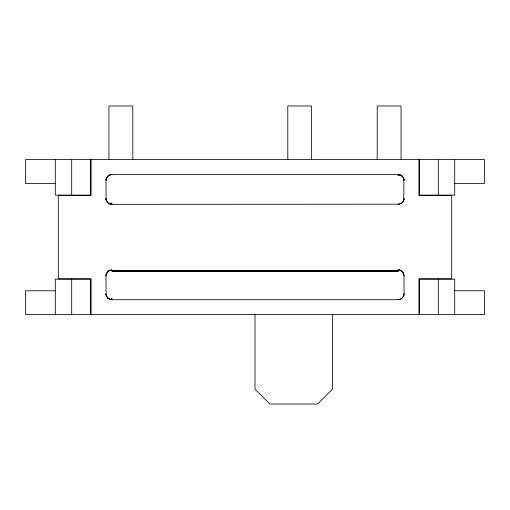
<?xml version="1.0" encoding="UTF-8"?>
<svg xmlns="http://www.w3.org/2000/svg" width="510" height="510" viewBox="0 0 510 510"><rect width="100%" height="100%" fill="white"/><g stroke="black" fill="none" stroke-linecap="round" stroke-linejoin="round"><path stroke-width="0.76" d="M105.972 180.489L106.507 178.003L106.016 179.698L107.744 176.237L107.221 176.83L109.452 175.058L108.77 175.427L111.932 174.528L398.068 174.528L400.554 175.058L398.852 174.567L402.313 176.294L401.727 175.772L403.225 177.505L404.003 179.928L403.901 179.227L403.799 200.035L403.493 200.857L403.984 199.155L403.225 201.348L401.899 202.935L398.622 204.312L399.324 204.204L111.932 204.331L108.624 203.337C114.839 205.747 107.616 203.586 107.087 201.852L107.584 202.457L105.997 198.925L106.099 199.62L105.972 180.489C105.921 177.302 108.751 174.471 111.932 174.528M105.972 275.865L106.507 273.379L106.016 275.075L107.744 271.613L107.221 272.206L109.452 270.434L108.77 270.804L111.932 269.905C108.751 269.847 105.921 272.678 105.972 275.865L106.099 295.009L105.997 294.302L106.775 296.724L106.507 296.227L108.273 298.465L107.686 297.936L111.148 299.663L109.446 299.172L111.932 299.708L398.068 299.708L400.101 299.351L401.899 298.312L403.225 296.724L403.984 294.538L403.493 296.233L404.028 293.747L404.028 275.865L403.665 273.825L402.415 271.779L402.913 272.385C402.396 270.644 395.142 268.47 401.376 270.899L398.546 269.924M404.028 198.371C404.079 201.558 401.249 204.389 398.068 204.331M404.028 293.747C404.079 296.935 401.249 299.765 398.068 299.708M55.552 183.466L25.5 183.466L25.5 159.624L484.5 159.624L484.5 183.466L454.448 183.466M111.932 270.887L398.712 270.995L111.932 271.097L398.068 270.887M55.552 290.764L25.5 290.764L25.5 314.613L484.5 314.613L484.5 290.764L454.448 290.764M398.068 174.528C401.249 174.471 404.079 177.302 404.028 180.489M111.932 204.331C108.751 204.389 105.921 201.558 105.972 198.371M398.068 269.905C401.249 269.847 404.079 272.678 404.028 275.865M111.932 299.708C108.751 299.765 105.921 296.935 105.972 293.747M454.697 159.624L454.697 195.094L419.526 195.094L419.526 159.624M454.697 314.613L454.697 279.142L419.526 279.142L419.526 314.613M438.3 159.624L438.3 195.094M438.3 279.142L438.3 314.613M418.927 159.624L418.927 195.387L451.713 195.387L451.713 278.842L418.927 278.842L418.927 314.613M401.045 159.624L401.045 105.972L377.202 105.972L377.202 159.624M332.494 314.613L332.494 389.124L317.59 404.028L269.905 404.028L255 389.124L255 314.613M311.629 159.624L311.629 105.972L287.787 105.972L287.787 159.624M132.798 159.624L132.798 105.972L108.955 105.972L108.955 159.624M91.073 159.624L91.073 195.387L58.287 195.387L58.287 278.842L91.073 278.842L91.073 314.613M90.474 159.624L90.474 195.094L55.303 195.094L55.303 159.624M90.474 314.613L90.474 279.142L55.303 279.142L55.303 314.613M71.7 159.624L71.7 195.094M71.7 279.142L71.7 314.613M111.932 203.139L111.288 203.241L111.932 203.139M398.712 175.619L398.068 175.51L398.712 175.619M111.932 298.516L111.288 298.618L111.932 298.516"/></g></svg>
